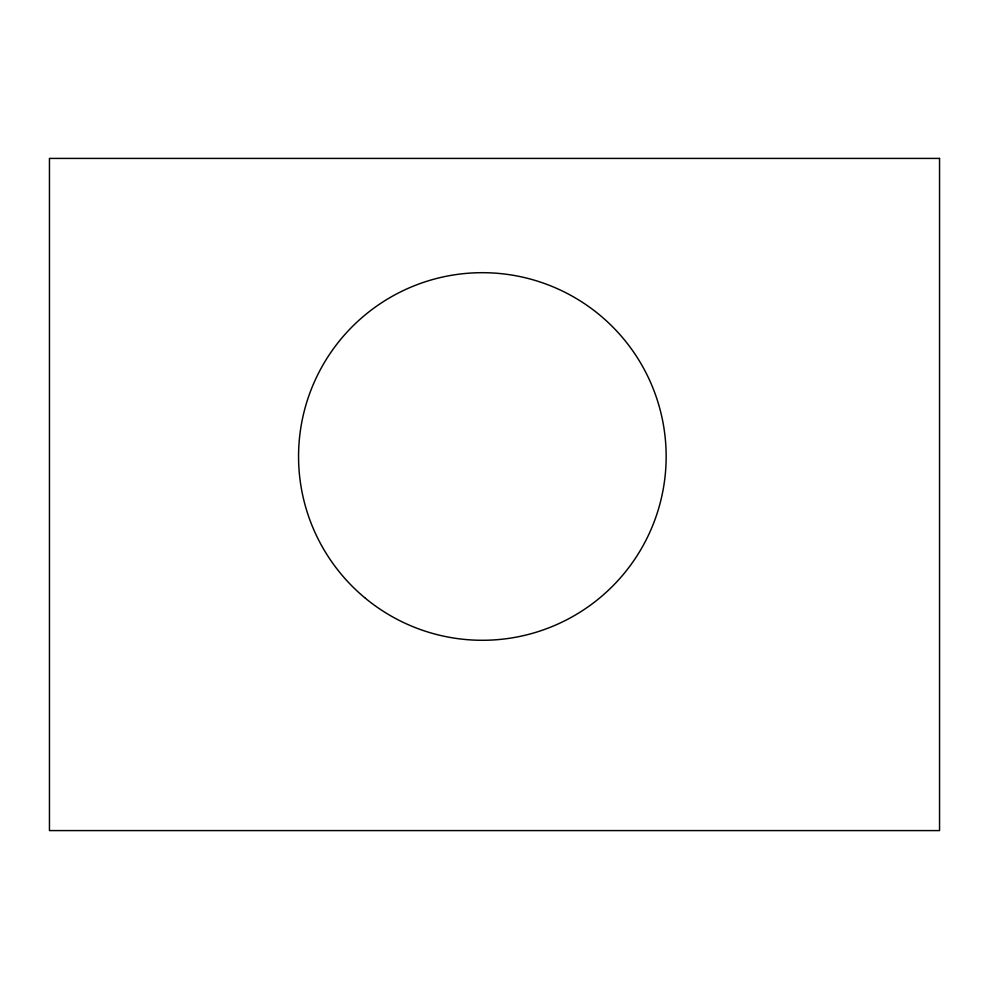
<?xml version="1.0" encoding="UTF-8"?>
<svg xmlns="http://www.w3.org/2000/svg" width="989" height="989" viewBox="0 0 989 989"><rect width="100%" height="100%" fill="white"/><g stroke="black" fill="none" stroke-linecap="round" stroke-linejoin="round"><path stroke-width="1.48" d="M939.55 158.413L49.45 158.413L49.45 830.587L939.55 830.587L939.55 158.413M365.436 598.296A183.793 183.793 0 0 0 663.631 486.835A183.793 183.793 0 0 0 418.001 284.325A183.793 183.793 0 0 0 365.436 598.296"/></g></svg>
